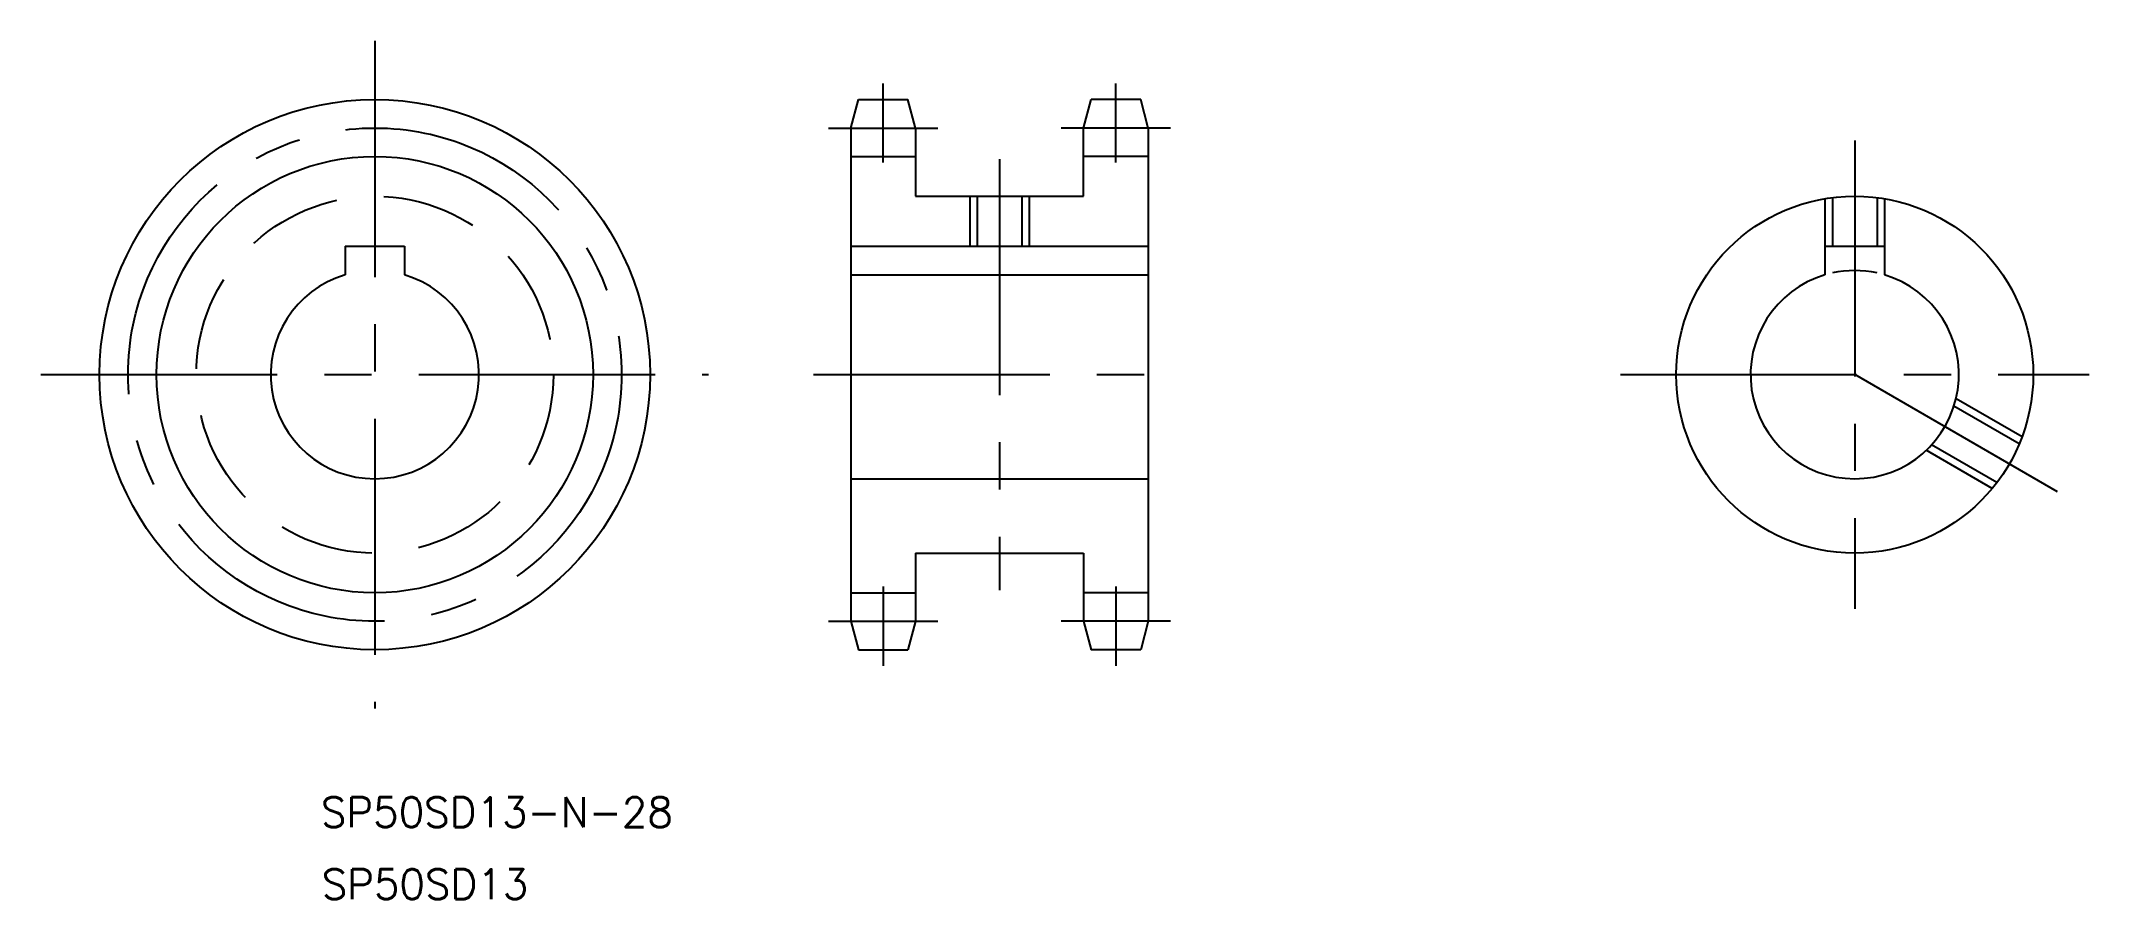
# Model space of a CAD drawing. Extents: x 32 to 308, y 87 to 203.
import ezdxf
from ezdxf.enums import TextEntityAlignment as Align

# ---------------------------------------------------------------- set-up
doc = ezdxf.new("R2010")
doc.units = 0
doc.linetypes.add('CENTER', pattern=[50.8, 31.75, -6.35, 6.35, -6.35])
doc.linetypes.add('DASHED', pattern=[19.05, 12.7, -6.35])
doc.layers.get('0').update_dxf_attribs({"linetype": 'CONTINUOUS'})
doc.layers.add('CENTER', color=1, linetype='CENTER')
doc.styles.get("Standard").update_dxf_attribs({"font": 'txt.shx'})

msp = doc.modelspace()

# ---------------------------------------------------------------- linework, layer by layer
at = {"color": 7, "linetype": 'CONTINUOUS'}
for p, q in [((141.289804, 191.064242), (142.316049, 194.894242)), ((142.316049, 194.894242), (148.963558, 194.894242)), ((149.989804, 191.064242), (148.963558, 194.894242)), ((172.589804, 191.064242), (173.616049, 194.894242)), ((180.263558, 194.894242), (173.616049, 194.894242)), ((181.289804, 191.064242), (180.263558, 194.894242)), ((141.289804, 191.064242), (141.289804, 124.724242)), ((149.989804, 191.064242), (149.989804, 181.894242)), ((172.589804, 181.894242), (172.589804, 191.064242)), ((181.289804, 191.064242), (181.289804, 124.724242)), ((141.289804, 187.234242), (149.989804, 187.234242)), ((181.289804, 187.234242), (172.589804, 187.234242)), ((149.989804, 181.894242), (172.589804, 181.894242)), ((158.289804, 181.894242), (158.289804, 175.194242)), ((164.289804, 181.894242), (164.289804, 175.194242)), ((73.306602, 175.194242), (81.306602, 175.194242)), ((73.306602, 175.194242), (73.306602, 171.31065)), ((81.306602, 175.194242), (81.306602, 171.31065)), ((141.289804, 175.194242), (181.289804, 175.194242)), ((272.248461, 175.194242), (280.248461, 175.194242)), ((272.248461, 175.194242), (272.248461, 171.31065)), ((280.248461, 175.194242), (280.248461, 171.31065)), ((141.289804, 171.31065), (181.289804, 171.31065)), ((141.289804, 143.894242), (181.289804, 143.894242)), ((151.289804, 143.894242), (151.289804, 143.894342)), ((161.289804, 143.894242), (161.289904, 143.894242)), ((149.989804, 133.894242), (149.989804, 124.724242)), ((149.989804, 133.894242), (172.589804, 133.894242)), ((172.589804, 133.894242), (172.589804, 124.724242)), ((141.289804, 128.554242), (149.989804, 128.554242)), ((181.289804, 128.554242), (172.589804, 128.554242)), ((141.289804, 124.724242), (142.316049, 120.894242)), ((149.989804, 124.724242), (148.963558, 120.894242)), ((172.589804, 124.724242), (173.616049, 120.894242)), ((181.289804, 124.724242), (180.263558, 120.894242)), ((142.316049, 120.894242), (148.963558, 120.894242)), ((180.263558, 120.894242), (173.616049, 120.894242))]:
    msp.add_line(p, q, dxfattribs=at)
at = {"color": 3, "linetype": 'CONTINUOUS'}
for p, q in [((157.289804, 181.894242), (157.289804, 175.194242)), ((165.289804, 181.894242), (165.289804, 175.194242))]:
    msp.add_line(p, q, dxfattribs=at)
at = {"color": 3, "linetype": 'DASHED'}
for p, q in [((272.248461, 181.558561), (272.248461, 175.194242)), ((273.248461, 181.706004), (273.248461, 175.194242)), ((279.248461, 181.706004), (279.248461, 175.194242)), ((280.248461, 181.558561), (280.248461, 175.194242)), ((298.742363, 149.526184), (289.867411, 154.65014)), ((298.370052, 148.586437), (289.59118, 153.654921)), ((294.742363, 142.597981), (285.867411, 147.721936)), ((295.370052, 143.390285), (286.59118, 148.458769))]:
    msp.add_line(p, q, dxfattribs=at)
at = {"color": 7, "linetype": 'CONTINUOUS'}
for centre, radius in [((77.306602, 157.894242), 37), ((276.248461, 157.894242), 24)]:
    msp.add_circle(centre, radius, dxfattribs=at)
at = {"color": 3, "linetype": 'CONTINUOUS'}
msp.add_circle((77.306602, 157.894242), 29.34, dxfattribs=at)
at = {"color": 3, "linetype": 'DASHED'}
msp.add_circle((77.306602, 157.894242), 24, dxfattribs=at)
at = {"color": 7, "linetype": 'CONTINUOUS'}
for centre in [(77.306602, 157.894242), (276.248461, 157.894242)]:
    msp.add_arc(centre, 14, 106.60155, 73.39845, dxfattribs=at)
at = {"color": 3, "linetype": 'CONTINUOUS'}
msp.add_arc((276.248461, 157.894242), 14, 77.626375, 102.373625, dxfattribs=at)
at = {"layer": 'CENTER', "color": 1, "linetype": 'CENTER'}
for p, q in [((77.306602, 202.772808), (77.306602, 113.015676)), ((145.639804, 186.404242), (145.639804, 197.044242)), ((176.939804, 186.404242), (176.939804, 197.044242)), ((138.289804, 191.064242), (152.989804, 191.064242)), ((184.289804, 191.064242), (169.589804, 191.064242)), ((276.248461, 189.394242), (276.248461, 126.394242)), ((161.289804, 186.894242), (161.289804, 128.894242)), ((32.428036, 157.894242), (122.185167, 157.894242)), ((136.289804, 157.894242), (186.289804, 157.894242)), ((244.748461, 157.894242), (307.748461, 157.894242)), ((303.528261, 142.144242), (276.248461, 157.894242)), ((145.639804, 129.384242), (145.639804, 118.744242)), ((176.939804, 129.384242), (176.939804, 118.744242)), ((138.289804, 124.724242), (152.989804, 124.724242)), ((184.289804, 124.724242), (169.589804, 124.724242))]:
    msp.add_line(p, q, dxfattribs=at)
msp.add_circle((77.306602, 157.894242), 33.17, dxfattribs=at)

# ---------------------------------------------------------------- texts
at = {"color": 7, "linetype": 'CONTINUOUS'}
for s, p in [('SP50SD13-N-28', (93.713283, 95.846968)), ('SP50SD13', (84.05205, 86.165591))]:
    msp.add_text(s, height=4, dxfattribs=at).set_placement(p, align=Align.BOTTOM_CENTER)

doc.saveas('drawing.dxf')
